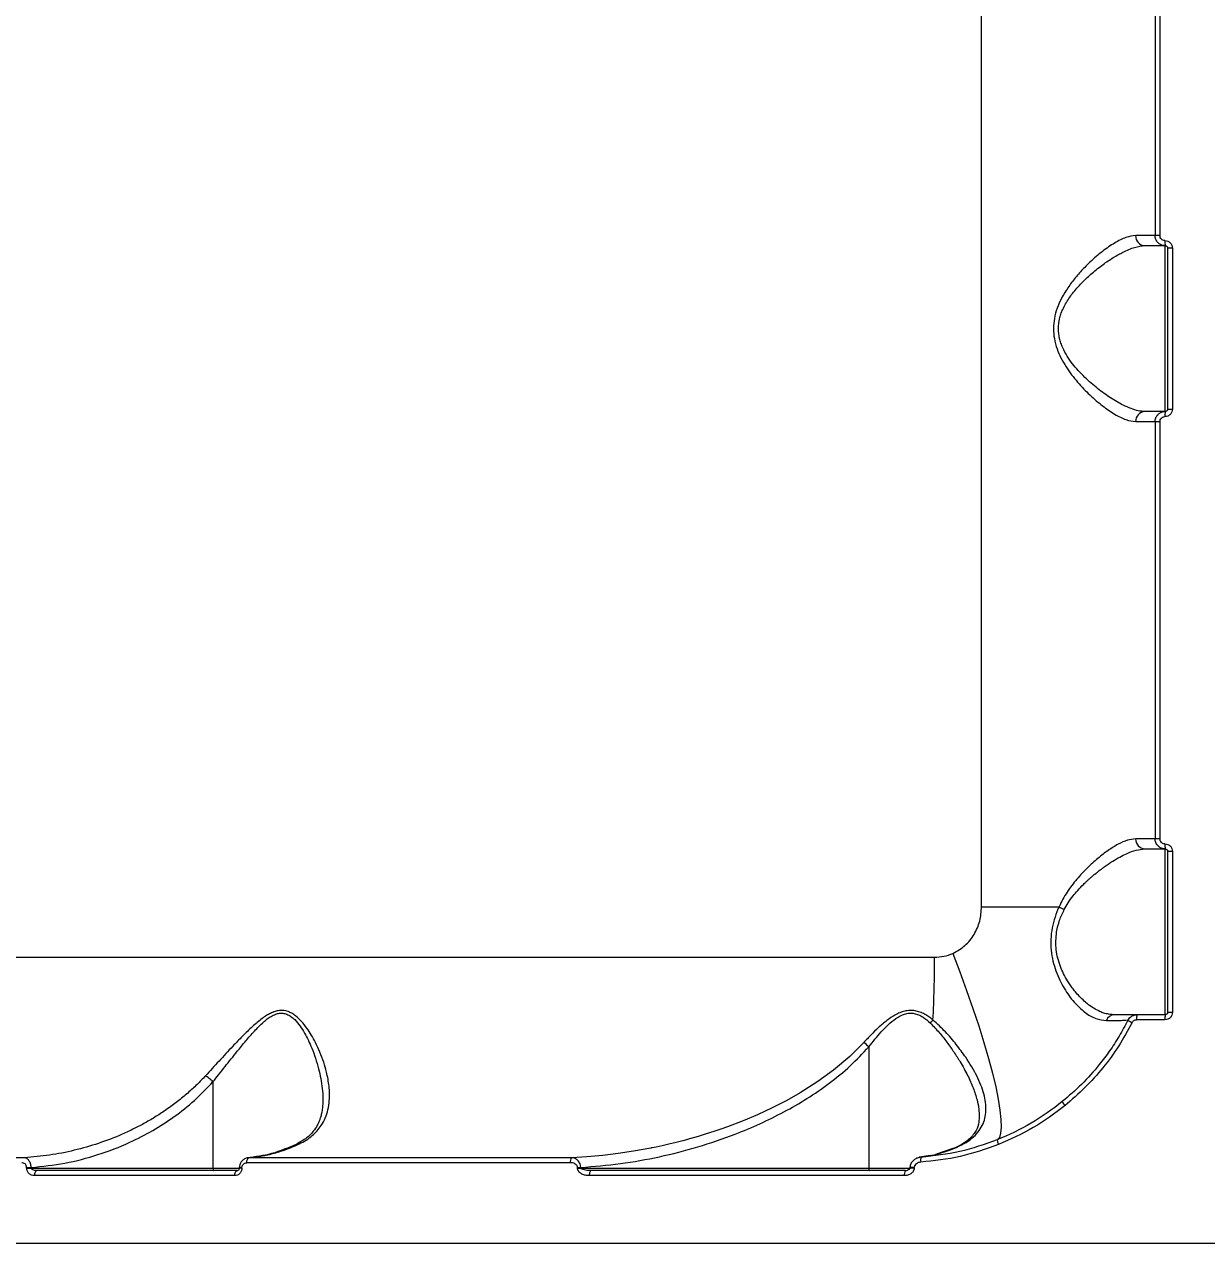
# Model space of a CAD drawing. Header units: millimetres. Extents: x -8045 to 6871, y -5915 to 5473.
# Drawn here: x -2169.6 to -1934.6, y -915.2 to -671.7 of the extents above; entities that cross this region are included whole.
import ezdxf

# ---------------------------------------------------------------- set-up
doc = ezdxf.new("R2010")
doc.units = ezdxf.units.MM
for name, color, linetype in [('DIKOM_ОБЪЕКТ', 7, 'Continuous'), ('DIKOM_РАЗМЕР_ЗОНА', 7, 'Continuous'), ('DIKOM_РАЗМЕР_ОБЪЕКТА', 7, 'Continuous')]:
    doc.layers.add(name, color=color, linetype=linetype)
doc.styles.add('style1', font='arial.ttf', dxfattribs={"width": 0.8})
doc.dimstyles.new('1-50', dxfattribs={"dimtxt": 300, "dimasz": 200, "dimexe": 100, "dimexo": 0, "dimgap": 100, "dimtad": 1, "dimtxsty": 'style1', "dimcen": 200, "dimclrd": 7, "dimclre": 7, "dimclrt": 7, "dimadec": 1, "dimazin": 2, "dimtfac": 1, "dimtmove": 0, "dimatfit": 2, "dimfxl": 0, "dimlwd": 25, "dimlwe": 18, "dimarcsym": 0})

# ---------------------------------------------------------------- blocks, each defined once
blk = doc.blocks.new('*D9')
at = {"layer": 'Defpoints', "color": 0, "linetype": 'Continuous', "transparency": 16777216}
for p in [(5663.54, -234.65), (-5019.6, -1388.73), (5663.54, -4701.47)]:
    blk.add_point(p, dxfattribs=at)
at = {"layer": 'DIKOM_РАЗМЕР_ОБЪЕКТА', "color": 7, "linetype": 'Continuous', "lineweight": 18, "transparency": 16777216}
for p, q in [((5663.54, -234.65), (5663.54, -4801.47)), ((-5019.6, -1388.73), (-5019.6, -4801.47))]:
    blk.add_line(p, q, dxfattribs=at)
at = {"layer": 'DIKOM_РАЗМЕР_ОБЪЕКТА', "color": 7, "linetype": 'Continuous', "lineweight": 25, "transparency": 16777216}
blk.add_line((-4819.6, -4701.47), (5463.54, -4701.47), dxfattribs=at)
at = {"layer": 'DIKOM_РАЗМЕР_ОБЪЕКТА', "color": 7, "linetype": 'Continuous', "transparency": 16777216}
for points in [[(-4819.6, -4668.14), (-4819.6, -4734.8), (-5019.6, -4701.47)], [(5463.54, -4668.14), (5463.54, -4734.8), (5663.54, -4701.47)]]:
    blk.add_solid(points, dxfattribs=at)
at = {"layer": 'DIKOM_РАЗМЕР_ОБЪЕКТА', "color": 7, "linetype": 'Continuous', "lineweight": 15, "transparency": 16777216, "insert": (-74.37, -4448.3), "char_height": 300, "attachment_point": 5, "style": 'style1'}
blk.add_mtext('10700', dxfattribs=at)
blk = doc.blocks.new('*D10')
at = {"layer": 'Defpoints', "color": 0, "linetype": 'Continuous', "transparency": 16777216}
for p in [(-1653.81, 3474.95), (-5616.46, -3083.4), (491.01, -3083.4)]:
    blk.add_point(p, dxfattribs=at)
at = {"layer": 'DIKOM_РАЗМЕР_ОБЪЕКТА', "color": 7, "linetype": 'Continuous', "lineweight": 18, "transparency": 16777216}
for p, q in [((-1653.81, 3474.95), (-5716.46, 3474.95)), ((491.01, -3083.4), (-5716.46, -3083.4))]:
    blk.add_line(p, q, dxfattribs=at)
at = {"layer": 'DIKOM_РАЗМЕР_ОБЪЕКТА', "color": 7, "linetype": 'Continuous', "lineweight": 25, "transparency": 16777216}
blk.add_line((-5616.46, 3274.95), (-5616.46, -2883.4), dxfattribs=at)
at = {"layer": 'DIKOM_РАЗМЕР_ОБЪЕКТА', "color": 7, "linetype": 'Continuous', "transparency": 16777216}
for points in [[(-5649.79, 3274.95), (-5583.12, 3274.95), (-5616.46, 3474.95)], [(-5649.79, -2883.4), (-5583.12, -2883.4), (-5616.46, -3083.4)]]:
    blk.add_solid(points, dxfattribs=at)
at = {"layer": 'DIKOM_РАЗМЕР_ОБЪЕКТА', "color": 7, "linetype": 'Continuous', "lineweight": 15, "transparency": 16777216, "insert": (-5869.63, -1326.86), "char_height": 300, "attachment_point": 5, "rotation": 90, "style": 'style1'}
blk.add_mtext('6550', dxfattribs=at)
blk = doc.blocks.new('*D11')
at = {"layer": 'Defpoints', "color": 0, "transparency": 16777216}
for p in [(6870.85, -184.65), (-7019.6, -1388.73), (-7019.6, -5814.65)]:
    blk.add_point(p, dxfattribs=at)
at = {"layer": 'DIKOM_РАЗМЕР_ЗОНА', "color": 7, "lineweight": 18, "transparency": 16777216}
for p, q in [((6870.85, -184.65), (6870.85, -5914.65)), ((-7019.6, -1388.73), (-7019.6, -5914.65))]:
    blk.add_line(p, q, dxfattribs=at)
at = {"layer": 'DIKOM_РАЗМЕР_ЗОНА', "color": 7, "lineweight": 25, "transparency": 16777216}
blk.add_line((6670.85, -5814.65), (-6819.6, -5814.65), dxfattribs=at)
at = {"layer": 'DIKOM_РАЗМЕР_ЗОНА', "color": 7, "transparency": 16777216}
for points in [[(-6819.6, -5781.31), (-6819.6, -5847.98), (-7019.6, -5814.65)], [(6670.85, -5781.31), (6670.85, -5847.98), (6870.85, -5814.65)]]:
    blk.add_solid(points, dxfattribs=at)
at = {"layer": 'DIKOM_РАЗМЕР_ЗОНА', "color": 7, "transparency": 16777216, "insert": (-74.37, -5561.37), "char_height": 300, "attachment_point": 5, "style": 'style1'}
blk.add_mtext('13900', dxfattribs=at)
blk = doc.blocks.new('*D12')
at = {"layer": 'Defpoints', "color": 0, "transparency": 16777216}
for p in [(-2189.61, 5472.65), (-7595.21, -5084.97), (-495.58, -5084.97)]:
    blk.add_point(p, dxfattribs=at)
at = {"layer": 'DIKOM_РАЗМЕР_ЗОНА', "color": 7, "lineweight": 18, "transparency": 16777216}
for p, q in [((-2189.61, 5472.65), (-7695.21, 5472.65)), ((-495.58, -5084.97), (-7695.21, -5084.97))]:
    blk.add_line(p, q, dxfattribs=at)
at = {"layer": 'DIKOM_РАЗМЕР_ЗОНА', "color": 7, "lineweight": 25, "transparency": 16777216}
blk.add_line((-7595.21, 5272.65), (-7595.21, -4884.97), dxfattribs=at)
at = {"layer": 'DIKOM_РАЗМЕР_ЗОНА', "color": 7, "transparency": 16777216}
for points in [[(-7628.55, 5272.65), (-7561.88, 5272.65), (-7595.21, 5472.65)], [(-7628.55, -4884.97), (-7561.88, -4884.97), (-7595.21, -5084.97)]]:
    blk.add_solid(points, dxfattribs=at)
at = {"layer": 'DIKOM_РАЗМЕР_ЗОНА', "color": 7, "transparency": 16777216, "insert": (-7848.38, -1452.59), "char_height": 300, "attachment_point": 5, "rotation": 90, "style": 'style1'}
blk.add_mtext('10550', dxfattribs=at)

msp = doc.modelspace()

# ---------------------------------------------------------------- linework, layer by layer
at = {"layer": 'DIKOM_ОБЪЕКТ', "color": 7, "linetype": 'Continuous', "lineweight": 15}
for p, q in [((-1979.315, -847.157), (-1979.315, -497.157)), ((-1944.813, -630.657), (-1944.813, -713.657)), ((-1943.853, -630.657), (-1943.853, -713.657)), ((-1944.813, -713.657), (-1948.67, -713.657)), ((-1943.853, -713.657), (-1944.813, -713.657)), ((-1942.813, -748.657), (-1942.813, -715.657)), ((-1941.348, -716.157), (-1942.313, -716.157)), ((-1942.313, -716.157), (-1942.313, -748.157)), ((-1941.348, -716.157), (-1941.348, -748.157)), ((-1942.313, -748.157), (-1941.348, -748.157)), ((-1948.67, -750.657), (-1944.813, -750.657)), ((-1944.813, -750.657), (-1943.853, -750.657)), ((-1944.813, -750.657), (-1944.813, -833.657)), ((-1943.853, -750.657), (-1943.853, -833.657)), ((-1944.813, -833.657), (-1948.67, -833.657)), ((-1943.853, -833.657), (-1944.813, -833.657)), ((-1942.813, -868.657), (-1942.813, -835.657)), ((-1941.348, -836.157), (-1942.313, -836.157)), ((-1942.313, -836.157), (-1942.313, -868.157)), ((-1941.348, -836.157), (-1941.348, -868.157)), ((-1979.315, -847.157), (-1963.906, -847.157)), ((-2308.813, -857.207), (-1988.661, -857.207)), ((-1942.813, -868.657), (-1948.426, -868.657)), ((-1942.313, -868.157), (-1941.348, -868.157)), ((-1950.339, -869.755), (-1950.21, -869.753)), ((-1942.851, -869.657), (-1948.478, -869.657)), ((-2001.729, -875.044), (-2001.729, -899.157)), ((-2132.166, -881.994), (-2132.166, -881.997)), ((-2132.166, -881.997), (-2132.166, -899.157)), ((-1985.019, -895.284), (-1988.493, -896.428)), ((-2169.648, -897.1), (-2235.48, -897.1)), ((-2061.125, -898.097), (-2125.446, -898.097)), ((-2125.393, -897.189), (-2125.008, -897.1)), ((-2060.828, -897.1), (-2125.008, -897.1)), ((-1991.343, -896.989), (-1991.765, -897.086)), ((-1989.476, -896.622), (-1991.758, -897.017)), ((-2169.22, -899.157), (-2169.22, -899.054)), ((-2169.22, -899.054), (-2168.32, -899.054)), ((-2169.22, -899.157), (-2168.32, -899.157)), ((-2168.32, -899.157), (-2168.32, -899.054)), ((-2168.32, -899.157), (-2132.166, -899.157)), ((-2127.835, -900.657), (-2167.698, -900.657)), ((-2132.166, -899.157), (-2126.943, -899.157)), ((-2126.943, -899.124), (-2126.943, -899.157)), ((-2126.418, -899.124), (-2126.943, -899.124)), ((-2126.418, -899.157), (-2126.943, -899.157)), ((-2126.418, -899.157), (-2126.418, -899.124)), ((-2059.665, -899.157), (-2059.665, -899.036)), ((-2059.665, -899.036), (-2059.018, -899.036)), ((-2059.665, -899.157), (-2059.018, -899.157)), ((-2059.018, -899.157), (-2059.018, -899.036)), ((-2059.018, -899.157), (-2001.729, -899.157)), ((-1994.659, -900.657), (-2057.325, -900.657)), ((-2001.729, -899.157), (-1993.56, -899.157)), ((-1993.56, -899.063), (-1993.56, -899.157)), ((-1992.717, -899.063), (-1993.56, -899.063)), ((-1992.717, -899.157), (-1993.56, -899.157)), ((-1992.717, -899.157), (-1992.717, -899.063)), ((-1927.815, -914.157), (-2346.813, -914.157))]:
    msp.add_line(p, q, dxfattribs=at)
at = {"layer": 'DIKOM_ОБЪЕКТ', "color": 7, "linetype": 'Continuous', "lineweight": 15, "flags": 128}
for points in [[(-1985.019, -856.448), (-1983.612, -860.142), (-1982.28, -863.799), (-1981.034, -867.384), (-1979.889, -870.86), (-1978.854, -874.195), (-1977.94, -877.354), (-1977.156, -880.307), (-1976.51, -883.024), (-1976.008, -885.479), (-1975.655, -887.648), (-1975.455, -889.508), (-1975.409, -891.042), (-1975.519, -892.234), (-1975.782, -893.073), (-1976.197, -893.551)], [(-2002.747, -874.195), (-2005.495, -876.946), (-2008.737, -879.681), (-2011.864, -881.95), (-2015.418, -884.203), (-2018.066, -885.699), (-2020.973, -887.191), (-2023.852, -888.531), (-2026.715, -889.743), (-2029.867, -890.951), (-2031.161, -891.41), (-2032.559, -891.884), (-2034.062, -892.369), (-2035.672, -892.859), (-2037.389, -893.351), (-2038.027, -893.526), (-2038.727, -893.713), (-2039.492, -893.911), (-2040.32, -894.119), (-2041.214, -894.335), (-2042.853, -894.71), (-2044.047, -894.967), (-2044.79, -895.119), (-2044.991, -895.159), (-2045.05, -895.171), (-2045.07, -895.175), (-2045.076, -895.176), (-2045.078, -895.177), (-2045.079, -895.177), (-2045.079, -895.177), (-2045.079, -895.177), (-2045.079, -895.177), (-2045.079, -895.177), (-2045.079, -895.177), (-2045.079, -895.177), (-2045.079, -895.177), (-2048.559, -895.808), (-2051.583, -896.261), (-2054.604, -896.626), (-2057.819, -896.918), (-2060.828, -897.1)], [(-1984.635, -895.204), (-1984.886, -895.234), (-1985.018, -895.284)], [(-2125.446, -898.097), (-2125.438, -897.911), (-2125.413, -897.732), (-2125.373, -897.565), (-2125.319, -897.417), (-2125.254, -897.292), (-2125.178, -897.196), (-2125.095, -897.131), (-2125.008, -897.1)], [(-2167.125, -899.657), (-2167.237, -899.676), (-2167.344, -899.733), (-2167.443, -899.826), (-2167.53, -899.95), (-2167.601, -900.102), (-2167.654, -900.275), (-2167.687, -900.462), (-2167.698, -900.657)], [(-2132.166, -899.157), (-2132.162, -899.255), (-2132.153, -899.349), (-2132.138, -899.435), (-2132.118, -899.511), (-2132.094, -899.573), (-2132.066, -899.619), (-2132.036, -899.648), (-2132.004, -899.657)], [(-2127.835, -900.657), (-2127.825, -900.462), (-2127.798, -900.275), (-2127.754, -900.102), (-2127.695, -899.95), (-2127.622, -899.826), (-2127.539, -899.733), (-2127.449, -899.676), (-2127.356, -899.657)], [(-2057.014, -899.657), (-2057.075, -899.676), (-2057.133, -899.733), (-2057.186, -899.826), (-2057.234, -899.95), (-2057.272, -900.102), (-2057.301, -900.275), (-2057.319, -900.462), (-2057.325, -900.657)], [(-2001.729, -899.157), (-2001.726, -899.255), (-2001.717, -899.349), (-2001.702, -899.435), (-2001.681, -899.511), (-2001.656, -899.573), (-2001.627, -899.619), (-2001.596, -899.648), (-2001.564, -899.657)]]:
    msp.add_lwpolyline(points, dxfattribs=at)
at = {"layer": 'DIKOM_ОБЪЕКТ', "color": 7, "linetype": 'Continuous', "lineweight": 15}
for centre, radius, start, end in [((-1946.762, -713.749), 1.911, 177.24682, 266.95626), ((-1936.272, -714.906), 6.584, 177.83303, 186.54987), ((-1946.762, -750.566), 1.911, 93.04628, 182.75235), ((-1936.271, -749.408), 6.585, 173.45078, 182.16659), ((-1946.762, -833.749), 1.911, 177.24682, 266.95626), ((-1936.272, -834.906), 6.584, 177.83303, 186.54987), ((-1959.957, -840.801), 7.483, 238.1463, 247.16621), ((-2224.979, -857.33), 236.319, 357.00305, 0.02965), ((-1952.858, -870.418), 1.761, 91.83453, 158.85501), ((-1943.589, -869.408), 4.895, 171.17429, 182.91629), ((-1936.272, -869.408), 6.584, 173.45017, 182.16719), ((-1984.537, -873.869), 6.106, 136.74621, 144.3342), ((-1945.194, -861.453), 9.699, 238.85642, 244.48475), ((-2007.711, -881.178), 8.568, 45.72087, 54.59543), ((-1960.105, -884.304), 3.551, 207.45527, 222.80548), ((-1973.818, -893.394), 2.384, 183.78307, 207.06834), ((-2059.98, -897.895), 1.162, 136.85565, 190.03259), ((-1989.481, -897.635), 1.97, 160.86204, 190.2062), ((-1992.99, -900.414), 1.686, 153.34361, 188.30486)]:
    msp.add_arc(centre, radius, start, end, dxfattribs=at)
for points, knots in [([(-1948.67, -713.657), (-1949.303, -713.739), (-1950.563, -713.901), (-1952.842, -715.066), (-1955.262, -716.727), (-1957.498, -718.641), (-1959.441, -720.593), (-1961.048, -722.457), (-1962.432, -724.373), (-1963.524, -726.258), (-1964.34, -728.124), (-1964.883, -730.083), (-1965.079, -732.143), (-1964.889, -734.204), (-1964.349, -736.167), (-1963.534, -738.038), (-1962.213, -740.323), (-1960.261, -742.864), (-1957.772, -745.44), (-1955.258, -747.591), (-1952.829, -749.256), (-1950.555, -750.416), (-1949.298, -750.577), (-1948.67, -750.657)], [0, 0, 0, 0, 0.0628388, 0.125033, 0.1875523, 0.2496611, 0.2915503, 0.3336361, 0.3744968, 0.4070905, 0.4371939, 0.4692329, 0.4998087, 0.5304203, 0.5624901, 0.5926583, 0.6253306, 0.6879391, 0.750117, 0.8127564, 0.8751684, 0.9376726, 1, 1, 1, 1]), ([(-1964.026, -732.157), (-1963.982, -731.498), (-1963.916, -730.517), (-1963.544, -729.263), (-1963.157, -728.268), (-1962.626, -727.222), (-1961.959, -726.151), (-1961.203, -725.112), (-1960.334, -724.065), (-1959.367, -723.022), (-1958.349, -722.031), (-1957.303, -721.097), (-1956.235, -720.218), (-1955.171, -719.41), (-1954.131, -718.679), (-1953.12, -718.024), (-1952.131, -717.439), (-1950.684, -716.673), (-1948.827, -715.87), (-1947.52, -715.728), (-1946.863, -715.657)], [0, 0, 0, 0, 0.0627162, 0.093237, 0.1254288, 0.1663509, 0.2080758, 0.2507808, 0.2958881, 0.3475233, 0.3991595, 0.4473949, 0.5004572, 0.5538793, 0.6016545, 0.6519853, 0.7030679, 0.749962, 0.8744075, 1, 1, 1, 1]), ([(-1946.863, -715.657), (-1946.243, -715.657), (-1945.003, -715.657), (-1943.766, -715.657), (-1942.959, -715.657), (-1942.862, -715.657), (-1942.813, -715.657)], [0, 0, 0, 0, 0.2499994, 0.5000001, 0.7499852, 1, 1, 1, 1]), ([(-1942.813, -715.657), (-1942.982, -715.645), (-1943.295, -715.622), (-1943.787, -715.43), (-1944.192, -715.138), (-1944.494, -714.763), (-1944.744, -714.298), (-1944.786, -713.911), (-1944.813, -713.657)], [0, 0, 0, 0, 0.1617648, 0.2992493, 0.5004103, 0.6315635, 0.7587389, 1, 1, 1, 1]), ([(-1942.851, -714.657), (-1942.983, -714.642), (-1943.245, -714.611), (-1943.576, -714.381), (-1943.808, -714.051), (-1943.838, -713.789), (-1943.853, -713.657)], [0, 0, 0, 0, 0.2507919, 0.5001469, 0.7499487, 1, 1, 1, 1]), ([(-1942.851, -714.657), (-1942.654, -714.68), (-1942.26, -714.725), (-1941.764, -715.071), (-1941.415, -715.567), (-1941.37, -715.96), (-1941.348, -716.157)], [0, 0, 0, 0, 0.2505838, 0.5002434, 0.7500283, 1, 1, 1, 1]), ([(-1942.813, -715.657), (-1942.774, -715.66), (-1942.701, -715.665), (-1942.578, -715.709), (-1942.472, -715.782), (-1942.394, -715.879), (-1942.331, -715.995), (-1942.32, -716.093), (-1942.313, -716.157)], [0, 0, 0, 0, 0.1476949, 0.2804229, 0.5003679, 0.6294674, 0.7558416, 1, 1, 1, 1]), ([(-1946.863, -748.657), (-1947.283, -748.627), (-1948.126, -748.566), (-1949.587, -748.106), (-1951.004, -747.481), (-1952.375, -746.742), (-1953.633, -745.971), (-1954.939, -745.078), (-1956.233, -744.103), (-1957.523, -743.033), (-1958.832, -741.835), (-1960.071, -740.557), (-1961.251, -739.16), (-1962.303, -737.673), (-1963.072, -736.262), (-1963.542, -735.058), (-1963.915, -733.804), (-1963.981, -732.821), (-1964.026, -732.157)], [0, 0, 0, 0, 0.0819303, 0.1645566, 0.2495768, 0.3087273, 0.3743734, 0.4368951, 0.4995521, 0.5618107, 0.6239237, 0.6915843, 0.7490038, 0.8116375, 0.8744792, 0.9065485, 0.9369563, 1, 1, 1, 1]), ([(-1942.813, -748.657), (-1942.862, -748.657), (-1942.959, -748.657), (-1943.766, -748.657), (-1945.003, -748.657), (-1946.243, -748.657), (-1946.863, -748.657)], [0, 0, 0, 0, 0.2499988, 0.4999997, 0.7499863, 1, 1, 1, 1]), ([(-1944.813, -750.657), (-1944.786, -750.403), (-1944.744, -750.016), (-1944.494, -749.551), (-1944.191, -749.175), (-1943.786, -748.885), (-1943.295, -748.693), (-1942.982, -748.67), (-1942.813, -748.657)], [0, 0, 0, 0, 0.2414599, 0.3687367, 0.5000292, 0.7010032, 0.8383526, 1, 1, 1, 1]), ([(-1943.853, -750.657), (-1943.838, -750.526), (-1943.807, -750.264), (-1943.576, -749.932), (-1943.244, -749.702), (-1942.982, -749.672), (-1942.851, -749.657)], [0, 0, 0, 0, 0.2507548, 0.500103, 0.7499782, 1, 1, 1, 1]), ([(-1941.348, -748.157), (-1941.37, -748.355), (-1941.416, -748.749), (-1941.764, -749.244), (-1942.261, -749.59), (-1942.654, -749.635), (-1942.851, -749.657)], [0, 0, 0, 0, 0.2505469, 0.500193, 0.7499524, 1, 1, 1, 1]), ([(-1942.313, -748.157), (-1942.32, -748.222), (-1942.33, -748.32), (-1942.394, -748.436), (-1942.472, -748.532), (-1942.578, -748.606), (-1942.701, -748.65), (-1942.774, -748.655), (-1942.813, -748.657)], [0, 0, 0, 0, 0.244311, 0.3709627, 0.5000691, 0.7197564, 0.8524616, 1, 1, 1, 1]), ([(-1948.67, -833.657), (-1949.2, -833.715), (-1950.254, -833.831), (-1952.122, -834.677), (-1954.117, -835.906), (-1956.203, -837.506), (-1958.323, -839.422), (-1960.393, -841.647), (-1962.377, -844.165), (-1963.397, -846.16), (-1963.906, -847.157)], [0, 0, 0, 0, 0.1259343, 0.2508898, 0.375587, 0.5008465, 0.6251032, 0.7501498, 0.8750295, 1, 1, 1, 1]), ([(-1942.813, -835.657), (-1942.982, -835.645), (-1943.295, -835.622), (-1943.787, -835.43), (-1944.192, -835.138), (-1944.494, -834.763), (-1944.744, -834.298), (-1944.786, -833.911), (-1944.813, -833.657)], [0, 0, 0, 0, 0.1617679, 0.2992463, 0.5004081, 0.6315619, 0.7587379, 1, 1, 1, 1]), ([(-1942.851, -834.657), (-1942.983, -834.642), (-1943.245, -834.611), (-1943.576, -834.381), (-1943.808, -834.051), (-1943.838, -833.789), (-1943.853, -833.657)], [0, 0, 0, 0, 0.2507919, 0.5001469, 0.7499487, 1, 1, 1, 1]), ([(-1942.851, -834.657), (-1942.654, -834.68), (-1942.26, -834.725), (-1941.764, -835.071), (-1941.415, -835.567), (-1941.37, -835.96), (-1941.348, -836.157)], [0, 0, 0, 0, 0.2505838, 0.5002434, 0.7500283, 1, 1, 1, 1]), ([(-1962.861, -847.698), (-1962.614, -847.255), (-1962.089, -846.313), (-1961.172, -845.066), (-1960.152, -843.855), (-1959.338, -843), (-1958.71, -842.386), (-1958.317, -842.014), (-1957.883, -841.617), (-1957.407, -841.197), (-1957.033, -840.88), (-1956.593, -840.516), (-1956.057, -840.085), (-1955.369, -839.561), (-1954.398, -838.86), (-1953.227, -838.081), (-1951.812, -837.253), (-1950.243, -836.474), (-1948.523, -835.812), (-1947.418, -835.709), (-1946.863, -835.657)], [0, 0, 0, 0, 0.0587537, 0.1250431, 0.1831891, 0.2499634, 0.2704496, 0.2931957, 0.3181964, 0.345461, 0.3749852, 0.3820681, 0.4205185, 0.4663068, 0.4993401, 0.5865713, 0.668126, 0.7492976, 0.8742151, 1, 1, 1, 1]), ([(-1946.863, -835.657), (-1946.243, -835.657), (-1945.003, -835.657), (-1943.766, -835.657), (-1942.959, -835.657), (-1942.862, -835.657), (-1942.813, -835.657)], [0, 0, 0, 0, 0.2499994, 0.5000001, 0.7499852, 1, 1, 1, 1]), ([(-1942.813, -835.657), (-1942.774, -835.66), (-1942.701, -835.665), (-1942.578, -835.709), (-1942.472, -835.782), (-1942.394, -835.879), (-1942.331, -835.995), (-1942.32, -836.093), (-1942.313, -836.157)], [0, 0, 0, 0, 0.1476936, 0.2804205, 0.5003637, 0.6294034, 0.7558437, 1, 1, 1, 1]), ([(-1985.019, -856.448), (-1984.179, -855.976), (-1982.501, -855.035), (-1980.705, -852.719), (-1979.532, -850.047), (-1979.388, -848.12), (-1979.315, -847.157)], [0, 0, 0, 0, 0.2506898, 0.5004296, 0.7502507, 1, 1, 1, 1]), ([(-1963.906, -847.157), (-1964.19, -847.836), (-1964.756, -849.194), (-1965.321, -851.382), (-1965.589, -853.623), (-1965.52, -855.852), (-1965.152, -857.984), (-1964.351, -860.624), (-1962.934, -863.514), (-1960.926, -866.26), (-1958.786, -868.26), (-1956.611, -869.546), (-1955.204, -869.704), (-1954.501, -869.782)], [0, 0, 0, 0, 0.0636289, 0.1271851, 0.1905705, 0.25358, 0.3167304, 0.3794364, 0.503979, 0.6283928, 0.7519478, 0.8760941, 1, 1, 1, 1]), ([(-1964.396, -852.157), (-1964.223, -851.376), (-1963.879, -849.812), (-1963.201, -848.403), (-1962.861, -847.698)], [0, 0, 0, 0, 0.499583, 1, 1, 1, 1]), ([(-1952.915, -868.657), (-1953.21, -868.645), (-1953.831, -868.618), (-1954.72, -868.413), (-1955.694, -868.069), (-1956.706, -867.569), (-1957.73, -866.898), (-1958.707, -866.123), (-1959.598, -865.29), (-1960.428, -864.384), (-1961.113, -863.533), (-1961.685, -862.738), (-1962.325, -861.75), (-1962.989, -860.55), (-1963.661, -859.033), (-1964.169, -857.444), (-1964.642, -855.155), (-1964.495, -853.365), (-1964.396, -852.157)], [0, 0, 0, 0, 0.0592534, 0.1249037, 0.175275, 0.2496592, 0.3218274, 0.3746919, 0.4413935, 0.4993583, 0.5441994, 0.5859501, 0.6246298, 0.6904774, 0.749999, 0.815204, 0.8753733, 1, 1, 1, 1]), ([(-1988.661, -857.207), (-1988.034, -857.176), (-1986.782, -857.113), (-1985.606, -856.669), (-1985.019, -856.448)], [0, 0, 0, 0, 0.5004419, 1, 1, 1, 1]), ([(-2115.011, -894.342), (-2114.542, -894.097), (-2113.599, -893.603), (-2112.421, -892.727), (-2111.414, -891.753), (-2110.523, -890.591), (-2109.783, -889.192), (-2109.253, -887.526), (-2108.948, -885.441), (-2109.007, -882.937), (-2109.467, -880.372), (-2110.124, -878.089), (-2110.856, -876.122), (-2111.691, -874.304), (-2112.567, -872.706), (-2113.495, -871.268), (-2114.523, -869.961), (-2115.556, -868.971), (-2116.459, -868.359), (-2117.492, -867.874), (-2118.658, -867.725), (-2119.853, -867.99), (-2120.713, -868.344), (-2121.56, -868.822), (-2122.78, -869.66), (-2124.383, -871.03), (-2126.311, -872.915), (-2128.518, -875.219), (-2130.977, -877.878), (-2132.77, -879.834), (-2133.669, -880.815)], [0, 0, 0, 0, 0.0312558, 0.0629751, 0.0937438, 0.1252839, 0.1651873, 0.2066967, 0.2501552, 0.3126614, 0.3745083, 0.4157049, 0.4576174, 0.4988606, 0.5312266, 0.5609949, 0.5947834, 0.623572, 0.6401198, 0.6552194, 0.6867213, 0.7019653, 0.7183161, 0.7332022, 0.7495557, 0.7895109, 0.8324358, 0.875138, 0.9374069, 1, 1, 1, 1]), ([(-2132.166, -881.997), (-2131.798, -881.534), (-2131.001, -880.528), (-2129.794, -879.005), (-2128.55, -877.439), (-2127.183, -875.735), (-2125.654, -873.866), (-2123.939, -871.89), (-2122.506, -870.426), (-2121.374, -869.485), (-2120.586, -868.944), (-2119.762, -868.533), (-2118.902, -868.311), (-2118.201, -868.332), (-2117.657, -868.468), (-2117.149, -868.673), (-2116.55, -869.045), (-2115.711, -869.782), (-2114.82, -870.885), (-2113.936, -872.299), (-2113.175, -873.767), (-2112.44, -875.439), (-2111.746, -877.325), (-2111.154, -879.352), (-2110.7, -881.377), (-2110.422, -883.338), (-2110.294, -884.784), (-2110.323, -885.53), (-2110.328, -885.653)], [0, 0, 0, 0, 0.0402414, 0.0873419, 0.1308141, 0.1742852, 0.2332557, 0.2918761, 0.3493921, 0.3712257, 0.3929633, 0.4160172, 0.4369314, 0.4584401, 0.4695439, 0.4810699, 0.5017265, 0.5251386, 0.5688994, 0.6121874, 0.6554427, 0.6988283, 0.756857, 0.8170551, 0.8721225, 0.9312803, 0.9886086, 1, 1, 1, 1]), ([(-1988.984, -869.685), (-1989.259, -869.47), (-1989.785, -869.061), (-1990.657, -868.526), (-1991.565, -868.109), (-1992.553, -867.84), (-1993.575, -867.769), (-1994.596, -867.913), (-1995.592, -868.241), (-1996.793, -868.832), (-1998.251, -869.832), (-1999.809, -871.179), (-2001.335, -872.669), (-2002.263, -873.672), (-2002.747, -874.195)], [0, 0, 0, 0, 0.0657775, 0.1255273, 0.1907268, 0.250753, 0.3130664, 0.3760217, 0.4355059, 0.5005644, 0.6150221, 0.7506206, 0.8698286, 1, 1, 1, 1]), ([(-2001.729, -875.044), (-2001.333, -874.539), (-2000.54, -873.53), (-1999.27, -872.057), (-1997.913, -870.648), (-1996.645, -869.568), (-1995.526, -868.878), (-1994.617, -868.489), (-1993.67, -868.3), (-1992.714, -868.357), (-1991.8, -868.646), (-1990.679, -869.248), (-1989.965, -869.889), (-1989.497, -870.309)], [0, 0, 0, 0, 0.1249811, 0.2496866, 0.3746839, 0.4999208, 0.5661876, 0.6249184, 0.6880779, 0.7498146, 0.8089065, 0.8747926, 1, 1, 1, 1]), ([(-1948.426, -868.657), (-1948.481, -868.657), (-1948.59, -868.657), (-1949.485, -868.657), (-1950.859, -868.657), (-1952.229, -868.657), (-1952.915, -868.657)], [0, 0, 0, 0, 0.2498167, 0.4982417, 0.7487879, 1, 1, 1, 1]), ([(-1950.21, -869.753), (-1950.141, -869.636), (-1949.987, -869.372), (-1949.618, -869.024), (-1949.088, -868.723), (-1948.657, -868.68), (-1948.426, -868.657)], [0, 0, 0, 0, 0.1858461, 0.4145381, 0.6859573, 1, 1, 1, 1]), ([(-1941.348, -868.157), (-1941.37, -868.355), (-1941.416, -868.748), (-1941.764, -869.244), (-1942.261, -869.59), (-1942.654, -869.635), (-1942.851, -869.657)], [0, 0, 0, 0, 0.2505229, 0.5001911, 0.7499514, 1, 1, 1, 1]), ([(-1942.313, -868.157), (-1942.32, -868.222), (-1942.33, -868.32), (-1942.394, -868.436), (-1942.472, -868.532), (-1942.578, -868.606), (-1942.701, -868.65), (-1942.774, -868.655), (-1942.813, -868.657)], [0, 0, 0, 0, 0.244313, 0.3708987, 0.5000649, 0.7197541, 0.8524604, 1, 1, 1, 1]), ([(-1989.497, -870.309), (-1988.907, -870.921), (-1987.728, -872.143), (-1986.205, -874.097), (-1984.808, -876.062), (-1983.396, -878.282), (-1982.071, -880.677), (-1980.933, -883.215), (-1980.212, -885.45), (-1979.826, -887.353), (-1979.797, -888.421), (-1979.784, -888.911)], [0, 0, 0, 0, 0.1014116, 0.202308, 0.3034397, 0.4049319, 0.5448777, 0.6768144, 0.8090836, 0.9123987, 1, 1, 1, 1]), ([(-1984.635, -895.204), (-1983.989, -894.911), (-1982.706, -894.33), (-1981.189, -893.254), (-1979.991, -892.049), (-1978.853, -890.27), (-1978.251, -887.764), (-1978.702, -884.43), (-1980.135, -880.86), (-1982.122, -877.534), (-1984.3, -874.59), (-1986.426, -872.043), (-1988.129, -870.473), (-1988.984, -869.685)], [0, 0, 0, 0, 0.0630877, 0.1252484, 0.1876926, 0.2503778, 0.3750409, 0.4993586, 0.6242617, 0.7486301, 0.8323387, 0.9158293, 1, 1, 1, 1]), ([(-1950.21, -869.753), (-1950.779, -870.821), (-1951.898, -872.918), (-1953.819, -875.85), (-1956.265, -879.098), (-1959.333, -882.551), (-1961.965, -884.825), (-1963.256, -885.941)], [0, 0, 0, 0, 0.1731313, 0.3402537, 0.5013799, 0.7555297, 1, 1, 1, 1]), ([(-1949.372, -870.205), (-1950.229, -871.775), (-1951.943, -874.915), (-1955.126, -879.231), (-1958.673, -883.236), (-1961.364, -885.556), (-1962.71, -886.716)], [0, 0, 0, 0, 0.2506393, 0.5013199, 0.7506002, 1, 1, 1, 1]), ([(-1954.501, -869.782), (-1953.848, -869.778), (-1952.544, -869.771), (-1951.193, -869.762), (-1950.72, -869.759), (-1950.485, -869.757)], [0, 0, 0, 0, 0.3349721, 0.6689349, 1, 1, 1, 1]), ([(-1949.372, -870.205), (-1949.323, -870.126), (-1949.226, -869.969), (-1949.007, -869.795), (-1948.754, -869.678), (-1948.57, -869.664), (-1948.478, -869.657)], [0, 0, 0, 0, 0.2510495, 0.5004406, 0.7502013, 1, 1, 1, 1]), ([(-2059.018, -899.036), (-2056.391, -898.821), (-2051.14, -898.392), (-2043.364, -896.985), (-2035.725, -895.041), (-2029.076, -892.776), (-2023.384, -890.385), (-2018.621, -888.036), (-2013.995, -885.366), (-2009.574, -882.336), (-2005.391, -878.959), (-2002.941, -876.34), (-2001.729, -875.044)], [0, 0, 0, 0, 0.1255431, 0.250942, 0.3755011, 0.4997569, 0.5834675, 0.6671962, 0.7500238, 0.8342949, 0.9180368, 1, 1, 1, 1]), ([(-2133.669, -880.815), (-2134.219, -881.393), (-2135.344, -882.578), (-2137.192, -884.269), (-2139.211, -885.935), (-2141.308, -887.476), (-2143.473, -888.899), (-2145.619, -890.163), (-2147.871, -891.349), (-2150.926, -892.779), (-2154.889, -894.308), (-2159.733, -895.688), (-2164.661, -896.668), (-2167.985, -896.956), (-2169.648, -897.1)], [0, 0, 0, 0, 0.0582636, 0.1194038, 0.1834716, 0.2505182, 0.3109852, 0.3747098, 0.434723, 0.4995494, 0.6251074, 0.7503633, 0.8750563, 1, 1, 1, 1]), ([(-2132.166, -881.994), (-2132.288, -881.878), (-2132.534, -881.641), (-2132.935, -881.308), (-2133.329, -881.017), (-2133.557, -880.881), (-2133.669, -880.815)], [0, 0, 0, 0, 0.2457801, 0.5000271, 0.7542264, 1, 1, 1, 1]), ([(-2168.32, -899.054), (-2166.081, -898.813), (-2161.592, -898.33), (-2155.013, -896.609), (-2149.174, -894.362), (-2144.129, -891.756), (-2139.829, -888.968), (-2135.776, -885.773), (-2133.373, -883.257), (-2132.166, -881.994)], [0, 0, 0, 0, 0.1666132, 0.3340715, 0.5007109, 0.6262985, 0.7495535, 0.8742405, 1, 1, 1, 1]), ([(-2110.313, -885.618), (-2110.328, -886.134), (-2110.355, -887.056), (-2110.544, -888.184), (-2110.757, -889.02), (-2111.029, -889.812), (-2111.462, -890.762), (-2112.251, -891.953), (-2113.514, -893.261), (-2114.869, -894.002), (-2115.581, -894.391)], [0, 0, 0, 0, 0.1369233, 0.2445493, 0.3239969, 0.3888521, 0.4886882, 0.6272202, 0.8038215, 1, 1, 1, 1]), ([(-1963.256, -885.941), (-1965.271, -887.457), (-1969.302, -890.488), (-1973.899, -892.53), (-1976.197, -893.551)], [0, 0, 0, 0, 0.4999912, 1, 1, 1, 1]), ([(-1962.71, -886.716), (-1964.771, -888.263), (-1968.893, -891.356), (-1973.592, -893.438), (-1975.941, -894.479)], [0, 0, 0, 0, 0.5000007, 1, 1, 1, 1]), ([(-1979.772, -888.881), (-1979.806, -889.404), (-1979.879, -890.549), (-1980.595, -892.189), (-1981.83, -893.521), (-1983.381, -894.558), (-1984.457, -895.035), (-1985.019, -895.284)], [0, 0, 0, 0, 0.1924686, 0.4213479, 0.6895859, 0.8381517, 1, 1, 1, 1]), ([(-1976.197, -893.551), (-1978.659, -894.422), (-1983.585, -896.165), (-1988.756, -896.714), (-1991.343, -896.989)], [0, 0, 0, 0, 0.4999602, 1, 1, 1, 1]), ([(-2115.479, -894.369), (-2117.145, -895.094), (-2120.358, -896.492), (-2123.735, -896.911), (-2125.361, -897.113)], [0, 0, 0, 0, 0.5183043, 1, 1, 1, 1]), ([(-2125.008, -897.1), (-2124.495, -897.047), (-2123.246, -896.916), (-2121.138, -896.521), (-2118.85, -895.895), (-2116.764, -895.141), (-2115.546, -894.586), (-2115.011, -894.342)], [0, 0, 0, 0, 0.1503553, 0.3668233, 0.6226253, 0.8340758, 1, 1, 1, 1]), ([(-2115.011, -894.342), (-2115.098, -894.333), (-2115.279, -894.316), (-2115.457, -894.345), (-2115.533, -894.398), (-2115.537, -894.401)], [0, 0, 0, 0, 0.4658106, 0.9649013, 1, 1, 1, 1]), ([(-1975.941, -894.479), (-1978.458, -895.367), (-1983.493, -897.144), (-1988.778, -897.704), (-1991.42, -897.985)], [0, 0, 0, 0, 0.4999993, 1, 1, 1, 1]), ([(-1991.343, -896.989), (-1990.208, -896.804), (-1987.938, -896.434), (-1985.736, -895.614), (-1984.635, -895.204)], [0, 0, 0, 0, 0.4996349, 1, 1, 1, 1]), ([(-2169.22, -899.054), (-2169.224, -898.984), (-2169.232, -898.843), (-2169.301, -898.648), (-2169.403, -898.475), (-2169.576, -898.29), (-2169.841, -898.13), (-2170.071, -898.108), (-2170.185, -898.097)], [0, 0, 0, 0, 0.1242338, 0.2500657, 0.3725962, 0.500524, 0.7503098, 1, 1, 1, 1]), ([(-2168.32, -899.054), (-2168.331, -898.914), (-2168.352, -898.635), (-2168.453, -898.241), (-2168.597, -897.894), (-2168.833, -897.519), (-2169.187, -897.185), (-2169.496, -897.128), (-2169.648, -897.1)], [0, 0, 0, 0, 0.1344408, 0.2676252, 0.3980858, 0.5245764, 0.7667578, 1, 1, 1, 1]), ([(-2125.368, -897.146), (-2125.592, -897.221), (-2126.033, -897.369), (-2126.549, -897.866), (-2126.883, -898.473), (-2126.923, -898.912), (-2126.943, -899.124)], [0, 0, 0, 0, 0.2660138, 0.5228238, 0.7687208, 1, 1, 1, 1]), ([(-2126.418, -899.124), (-2126.414, -899.055), (-2126.407, -898.915), (-2126.344, -898.717), (-2126.249, -898.536), (-2126.082, -898.332), (-2125.814, -898.141), (-2125.569, -898.112), (-2125.446, -898.097)], [0, 0, 0, 0, 0.1249336, 0.2509481, 0.3752052, 0.5011685, 0.7505068, 1, 1, 1, 1]), ([(-2059.665, -899.036), (-2059.675, -898.954), (-2059.695, -898.788), (-2059.828, -898.581), (-2060.004, -898.416), (-2060.276, -898.251), (-2060.657, -898.123), (-2060.969, -898.106), (-2061.125, -898.097)], [0, 0, 0, 0, 0.1247651, 0.2501794, 0.3690103, 0.5006811, 0.7501676, 1, 1, 1, 1]), ([(-2059.018, -899.036), (-2059.034, -898.872), (-2059.064, -898.552), (-2059.234, -898.129), (-2059.456, -897.788), (-2059.788, -897.451), (-2060.249, -897.173), (-2060.638, -897.124), (-2060.828, -897.1)], [0, 0, 0, 0, 0.1495063, 0.292068, 0.4240661, 0.5481711, 0.779097, 1, 1, 1, 1]), ([(-1991.743, -897.05), (-1991.96, -897.117), (-1992.399, -897.251), (-1992.986, -897.673), (-1993.356, -898.176), (-1993.532, -898.665), (-1993.551, -898.93), (-1993.56, -899.063)], [0, 0, 0, 0, 0.2341741, 0.4726968, 0.7275427, 0.862827, 1, 1, 1, 1]), ([(-1991.42, -897.985), (-1991.572, -898.006), (-1991.875, -898.05), (-1992.289, -898.265), (-1992.563, -898.547), (-1992.697, -898.831), (-1992.71, -898.987), (-1992.717, -899.063)], [0, 0, 0, 0, 0.2497347, 0.4990885, 0.74876, 0.8771591, 1, 1, 1, 1]), ([(-2167.698, -900.657), (-2167.878, -900.639), (-2168.239, -900.604), (-2168.655, -900.352), (-2168.927, -900.061), (-2169.088, -899.792), (-2169.199, -899.487), (-2169.213, -899.266), (-2169.22, -899.157)], [0, 0, 0, 0, 0.2495895, 0.4993529, 0.6272843, 0.7498987, 0.8763224, 1, 1, 1, 1]), ([(-2167.125, -899.657), (-2167.356, -899.643), (-2167.703, -899.622), (-2168.091, -899.469), (-2168.254, -899.335), (-2168.312, -899.232), (-2168.317, -899.181), (-2168.32, -899.157)], [0, 0, 0, 0, 0.4998202, 0.7497555, 0.8916435, 0.9484862, 1, 1, 1, 1]), ([(-2127.356, -899.657), (-2134.157, -899.657), (-2147.757, -899.657), (-2160.669, -899.657), (-2167.125, -899.657)], [0, 0, 0, 0, 0.4999991, 1, 1, 1, 1]), ([(-2126.418, -899.157), (-2126.424, -899.259), (-2126.435, -899.463), (-2126.526, -899.754), (-2126.663, -900.018), (-2126.906, -900.317), (-2127.298, -900.595), (-2127.656, -900.637), (-2127.835, -900.657)], [0, 0, 0, 0, 0.125127, 0.2509855, 0.375181, 0.5012335, 0.7504644, 1, 1, 1, 1]), ([(-2126.943, -899.157), (-2126.95, -899.229), (-2126.963, -899.371), (-2127.089, -899.556), (-2127.285, -899.692), (-2127.448, -899.716), (-2127.532, -899.728)], [0, 0, 0, 0, 0.2350383, 0.4701211, 0.7258991, 1, 1, 1, 1]), ([(-2057.325, -900.657), (-2057.575, -900.643), (-2058.074, -900.614), (-2058.791, -900.368), (-2059.325, -899.995), (-2059.572, -899.607), (-2059.654, -899.355), (-2059.662, -899.223), (-2059.665, -899.157)], [0, 0, 0, 0, 0.2498955, 0.4995039, 0.7488345, 0.8743922, 0.9379559, 1, 1, 1, 1]), ([(-2057.014, -899.657), (-2057.371, -899.646), (-2057.907, -899.629), (-2058.543, -899.493), (-2058.857, -899.372), (-2058.983, -899.258), (-2059.014, -899.199), (-2059.017, -899.171), (-2059.018, -899.157)], [0, 0, 0, 0, 0.4982148, 0.7483576, 0.9090064, 0.9606478, 0.9812751, 1, 1, 1, 1]), ([(-1994.497, -899.657), (-2001.541, -899.657), (-2015.63, -899.657), (-2036.506, -899.657), (-2050.178, -899.657), (-2057.014, -899.657)], [0, 0, 0, 0, 0.3333153, 0.666682, 1, 1, 1, 1]), ([(-1992.717, -899.157), (-1992.727, -899.272), (-1992.747, -899.5), (-1992.896, -899.811), (-1993.109, -900.079), (-1993.461, -900.364), (-1993.986, -900.606), (-1994.434, -900.64), (-1994.659, -900.657)], [0, 0, 0, 0, 0.1254887, 0.2507274, 0.3725076, 0.5014718, 0.7507203, 1, 1, 1, 1]), ([(-1993.56, -899.157), (-1993.56, -899.165), (-1993.56, -899.18), (-1993.569, -899.222), (-1993.603, -899.291), (-1993.678, -899.38), (-1993.847, -899.518), (-1994.143, -899.661), (-1994.413, -899.705), (-1994.557, -899.728)], [0, 0, 0, 0, 0.0241746, 0.0481196, 0.1112738, 0.206731, 0.3324465, 0.6442467, 1, 1, 1, 1])]:
    msp.add_open_spline(points, degree=3, knots=knots, dxfattribs=at)

# ---------------------------------------------------------------- dimensions: what is measured, and where the dimension line sits
at = {"layer": 'DIKOM_РАЗМЕР_ЗОНА'}
dim = msp.add_linear_dim(base=(-7595.212, -5084.969), p1=(-2189.606, 5472.652), p2=(-495.584, -5084.969), angle=90, text='10550', dimstyle='1-50', dxfattribs=at)
dim.commit()
dim.dimension.update_dxf_attribs({"geometry": '*D12', "text_midpoint": (-7595.212, -1452.593), "dimtype": 160})
dim = msp.add_linear_dim(base=(-7019.6, -5814.648), p1=(6870.851, -184.645), p2=(-7019.6, -1388.727), text='13900', dimstyle='1-50', dxfattribs=at)
dim.commit()
dim.dimension.update_dxf_attribs({"geometry": '*D11', "text_midpoint": (-74.375, -5814.648), "dimtype": 160})
at = {"layer": 'DIKOM_РАЗМЕР_ОБЪЕКТА', "color": 7, "linetype": 'Continuous', "lineweight": 15}
dim = msp.add_linear_dim(base=(-5616.456, -3083.398), p1=(-1653.813, 3474.95), p2=(491.015, -3083.398), angle=90, text='6550', dimstyle='1-50', dxfattribs=at)
dim.commit()
dim.dimension.update_dxf_attribs({"geometry": '*D10', "text_midpoint": (-5616.456, -1326.858), "dimtype": 160})
dim = msp.add_linear_dim(base=(5663.543, -4701.469), p1=(-5019.6, -1388.727), p2=(5663.543, -234.645), text='10700', dimstyle='1-50', dxfattribs=at)
dim.commit()
dim.dimension.update_dxf_attribs({"geometry": '*D9', "text_midpoint": (-74.375, -4701.469), "dimtype": 160})

doc.saveas('drawing.dxf')
